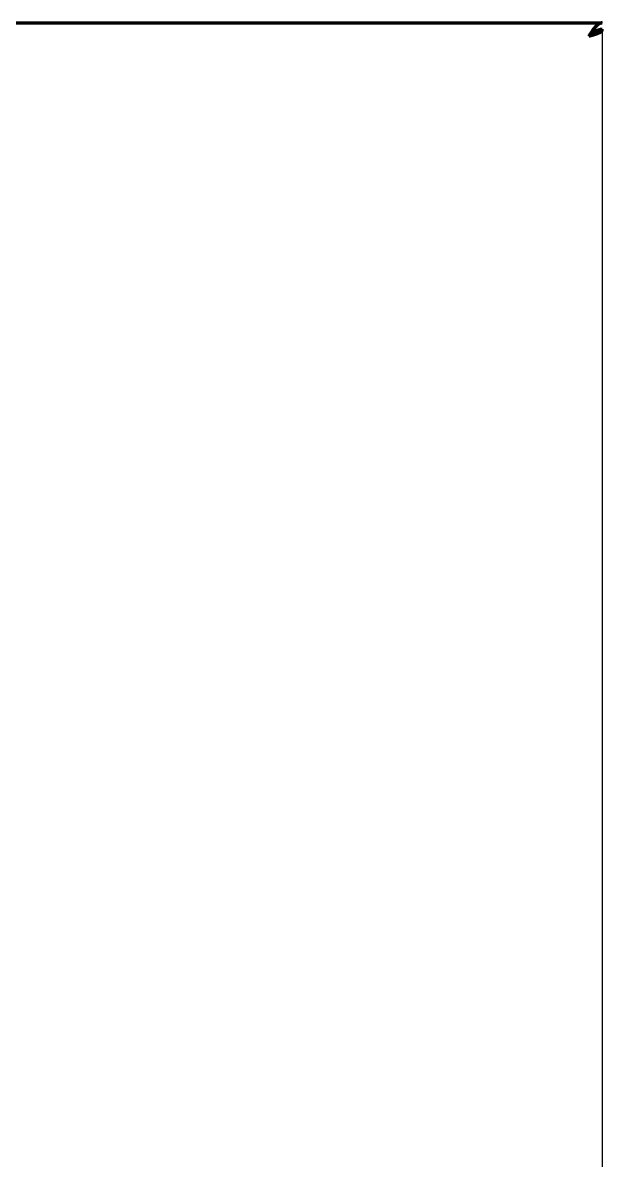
# Model space of a CAD drawing. Header units: inches. Extents: x -2983 to 7024, y 422 to 5529.
# Drawn here: x 3359.2 to 3446.8, y 2314 to 2485.9 of the extents above; entities that cross this region are included whole.
import ezdxf

# ---------------------------------------------------------------- set-up
doc = ezdxf.new("R2010")
doc.units = ezdxf.units.IN

msp = doc.modelspace()

# ---------------------------------------------------------------- linework, layer by layer
at = {"linetype": 'Continuous', "lineweight": 70}
for p, q in [((2896.78, 2485.89), (3446.78, 2485.89)), ((3445.78, 2485.99), (3445.78, 2485.89)), ((3446.78, 2484.79), (3446.48, 2484.79)), ((3446.78, 2484.8), (3446.78, 2484.91))]:
    msp.add_line(p, q, dxfattribs=at)
msp.add_line((3446.78, 2484.79), (3446.78, 2287.89))
for points in [[(3446.78, 2485.89), (3446.76, 2485.89), (3446.71, 2485.89), (3446.64, 2485.88), (3446.57, 2485.86), (3446.5, 2485.84), (3446.43, 2485.81), (3446.36, 2485.78), (3446.28, 2485.74), (3446.21, 2485.7), (3446.14, 2485.64), (3446.07, 2485.59), (3446, 2485.52), (3445.93, 2485.46), (3445.86, 2485.38), (3445.78, 2485.31), (3445.71, 2485.23), (3445.64, 2485.14), (3445.57, 2485.05), (3445.5, 2484.96), (3445.43, 2484.86), (3445.36, 2484.76), (3445.28, 2484.66), (3445.21, 2484.55), (3445.14, 2484.45), (3445.07, 2484.34), (3445, 2484.23), (3444.93, 2484.12), (3444.86, 2484), (3444.81, 2483.93), (3444.78, 2483.89)], [(3446.78, 2484.89), (3446.76, 2484.89), (3446.71, 2484.89), (3446.64, 2484.89), (3446.57, 2484.88), (3446.5, 2484.87), (3446.43, 2484.85), (3446.36, 2484.84), (3446.28, 2484.82), (3446.21, 2484.79), (3446.14, 2484.77), (3446.07, 2484.74), (3446, 2484.71), (3445.93, 2484.67), (3445.86, 2484.64), (3445.78, 2484.6), (3445.71, 2484.56), (3445.64, 2484.52), (3445.57, 2484.47), (3445.5, 2484.42), (3445.43, 2484.38), (3445.36, 2484.33), (3445.28, 2484.27), (3445.21, 2484.22), (3445.14, 2484.17), (3445.07, 2484.11), (3445, 2484.06), (3444.93, 2484), (3444.86, 2483.95), (3444.81, 2483.91), (3444.78, 2483.89)], [(3444.78, 2483.89), (3444.8, 2483.9), (3444.84, 2483.92), (3444.89, 2483.95), (3444.94, 2483.98), (3444.99, 2484.01), (3445.04, 2484.04), (3445.09, 2484.07), (3445.14, 2484.1), (3445.19, 2484.13), (3445.24, 2484.16), (3445.28, 2484.19), (3445.33, 2484.22), (3445.37, 2484.25), (3445.41, 2484.28), (3445.45, 2484.31), (3445.49, 2484.34), (3445.53, 2484.37), (3445.56, 2484.4), (3445.59, 2484.43), (3445.62, 2484.46), (3445.65, 2484.49), (3445.68, 2484.52), (3445.7, 2484.55), (3445.72, 2484.58), (3445.74, 2484.61), (3445.75, 2484.64), (3445.76, 2484.67), (3445.77, 2484.7), (3445.78, 2484.73), (3445.78, 2484.76), (3445.78, 2484.78), (3445.78, 2484.79)], [(3444.78, 2483.89), (3444.82, 2483.9), (3444.89, 2483.92), (3444.99, 2483.95), (3445.1, 2483.98), (3445.2, 2484.01), (3445.3, 2484.04), (3445.4, 2484.07), (3445.5, 2484.1), (3445.6, 2484.13), (3445.69, 2484.16), (3445.78, 2484.19), (3445.87, 2484.22), (3445.96, 2484.25), (3446.04, 2484.28), (3446.12, 2484.31), (3446.2, 2484.34), (3446.27, 2484.37), (3446.34, 2484.4), (3446.4, 2484.43), (3446.46, 2484.46), (3446.52, 2484.49), (3446.57, 2484.52), (3446.61, 2484.55), (3446.65, 2484.58), (3446.69, 2484.61), (3446.72, 2484.64), (3446.74, 2484.67), (3446.76, 2484.7), (3446.77, 2484.73), (3446.78, 2484.76), (3446.78, 2484.78), (3446.78, 2484.79)]]:
    msp.add_open_spline(points, degree=3, dxfattribs=at)

doc.saveas('drawing.dxf')
